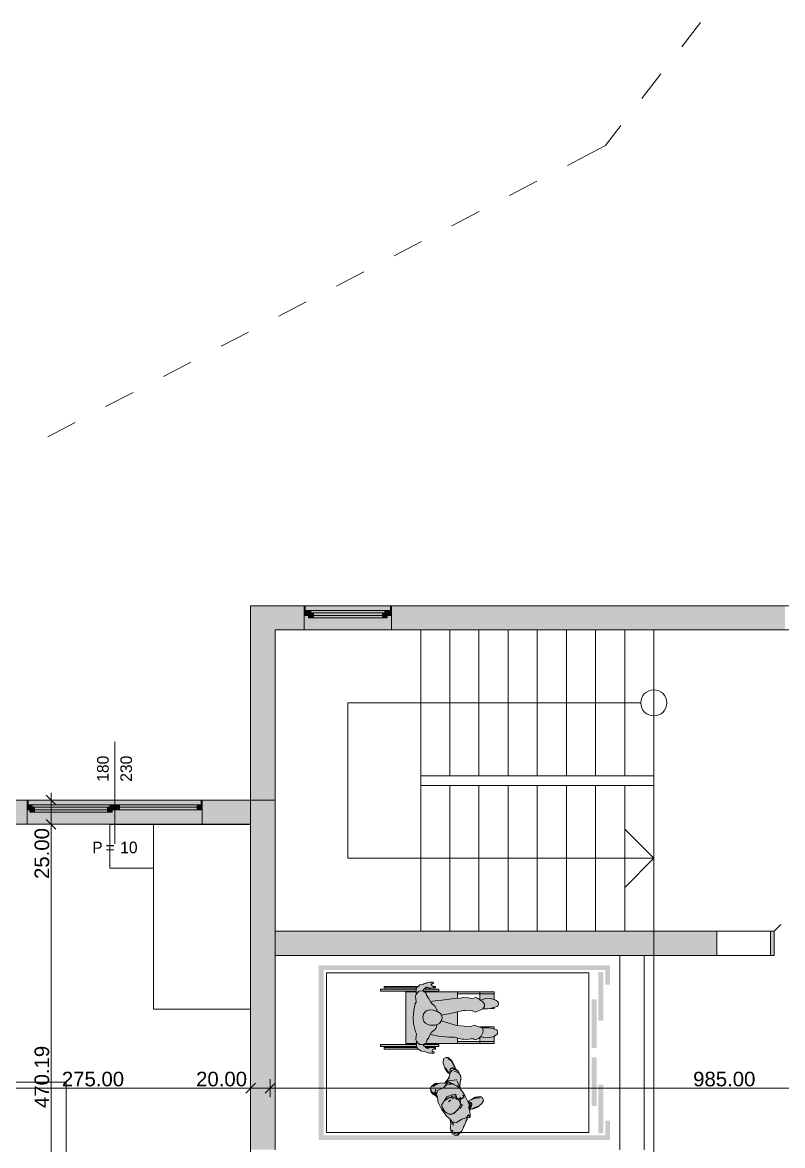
# Model space of a CAD drawing. Header units: millimetres. Extents: x 5493291 to 5652041, y -5155064 to -5098765.
# Drawn here: x 5520403 to 5528229, y -5121997 to -5110438 of the extents above; entities that cross this region are included whole.
import ezdxf

# ---------------------------------------------------------------- set-up
doc = ezdxf.new("R2010")
doc.units = ezdxf.units.MM
doc.header["$MEASUREMENT"] = 0
doc.layers.add('Drawing & Figure', color=7, linetype='Continuous')
for name, color, linetype, lineweight in [('Drawing & Figure_Pen_No__1', 7, 'Continuous', 13), ('Drawing & Figure_Pen_No__101', 252, 'Continuous', 13), ('Drawing & Figure_Pen_No__2', 8, 'Continuous', 13)]:
    doc.layers.add(name, color=color, linetype=linetype, lineweight=lineweight)
for name, color, linetype, lineweight, true_color in [('Drawing & Figure_Pen_No__145', 7, 'Continuous', 13, 0x0077b0), ('Drawing & Figure_Pen_No__181', 7, 'Continuous', 5, 0x282828), ('Drawing & Figure_Pen_No__61', 7, 'Continuous', 13, 0x6a6a6a), ('Drawing & Figure_Pen_No__62', 7, 'Continuous', 13, 0xaaaaaa)]:
    doc.layers.add(name, color=color, linetype=linetype, lineweight=lineweight, true_color=true_color)
doc.styles.add('GENERATED_STYLE_1', font='GIL_____.TTF')
doc.styles.add('GENERATED_STYLE_2', font='arial.ttf')

msp = doc.modelspace()

# ---------------------------------------------------------------- hatches: boundary and pattern name
at = {"layer": 'Drawing & Figure', "linetype": 'Continuous', "lineweight": 0, "true_color": 0x7f7f7f}
for points in [[(5523004, -5116441), (5522753, -5116441), (5523004, -5116691)], [(5523004, -5116691), (5522753, -5116441), (5522753, -5116691)], [(5523303, -5116441), (5523004, -5116441), (5523004, -5116691), (5523303, -5116691), (5523303, -5116541), (5523303, -5116491)], [(5524204, -5116541), (5524204, -5116691), (5528254, -5116691), (5528254, -5116541), (5528254, -5116491), (5528254, -5116441), (5524204, -5116441), (5524204, -5116491)], [(5523004, -5122041), (5523004, -5116691), (5522753, -5116691), (5522753, -5122041)], [(5523004, -5120041), (5527554, -5120041), (5527554, -5119791), (5523004, -5119791)]]:
    msp.add_hatch(color=8, dxfattribs=at).paths.add_polyline_path(points)
at = {"layer": 'Drawing & Figure_Pen_No__1', "linetype": 'Continuous', "lineweight": 0, "true_color": 0xffffff}
for points in [[(5524204, -5116491), (5524204, -5116441), (5524194, -5116441), (5523314, -5116441), (5523303, -5116441), (5523303, -5116491)], [(5523303, -5116441), (5523303, -5116491), (5523314, -5116491), (5523314, -5116441)], [(5524194, -5116441), (5524194, -5116491), (5524204, -5116491), (5524204, -5116441)], [(5523303, -5116491), (5523303, -5116541), (5523303, -5116691), (5524204, -5116691), (5524204, -5116541), (5524204, -5116491)], [(5523303, -5116491), (5523303, -5116541), (5523349, -5116541), (5523349, -5116516), (5523374, -5116516), (5523374, -5116491)], [(5523349, -5116516), (5523349, -5116566), (5523399, -5116566), (5523399, -5116516)], [(5523399, -5116566), (5524109, -5116566), (5524109, -5116516), (5524134, -5116516), (5524134, -5116491), (5523374, -5116491), (5523374, -5116516), (5523399, -5116516)], [(5523399, -5116516), (5523399, -5116566), (5524109, -5116566), (5524109, -5116516)], [(5524159, -5116566), (5524159, -5116516), (5524109, -5116516), (5524109, -5116566)], [(5524204, -5116541), (5524204, -5116491), (5524134, -5116491), (5524134, -5116516), (5524159, -5116516), (5524159, -5116541)], [(5520003, -5118441), (5520003, -5118691), (5520453, -5118691), (5520453, -5118541), (5520453, -5118491), (5520453, -5118441)], [(5522253, -5118491), (5522253, -5118441), (5522243, -5118441), (5520463, -5118441), (5520453, -5118441), (5520453, -5118491)], [(5520453, -5118441), (5520453, -5118491), (5520463, -5118491), (5520463, -5118441)], [(5520453, -5118491), (5520453, -5118541), (5520453, -5118691), (5522253, -5118691), (5522253, -5118541), (5522253, -5118491)], [(5520453, -5118491), (5520453, -5118541), (5520478, -5118541), (5520478, -5118516), (5520503, -5118516), (5520503, -5118491)], [(5520478, -5118516), (5520478, -5118566), (5520528, -5118566), (5520528, -5118516)], [(5520528, -5118566), (5521278, -5118566), (5521278, -5118516), (5521303, -5118516), (5521303, -5118491), (5520503, -5118491), (5520503, -5118516), (5520528, -5118516)], [(5520528, -5118516), (5520528, -5118566), (5521278, -5118566), (5521278, -5118516)], [(5521328, -5118566), (5521328, -5118516), (5521278, -5118516), (5521278, -5118566)], [(5521353, -5118541), (5521353, -5118491), (5521303, -5118491), (5521303, -5118516), (5521328, -5118516), (5521328, -5118541)], [(5521353, -5118491), (5521353, -5118541), (5521403, -5118541), (5521403, -5118491)], [(5522203, -5118541), (5522203, -5118491), (5521403, -5118491), (5521403, -5118541)], [(5522253, -5118541), (5522253, -5118491), (5522203, -5118491), (5522203, -5118541)], [(5522243, -5118441), (5522243, -5118491), (5522253, -5118491), (5522253, -5118441)], [(5522253, -5118491), (5522253, -5118541), (5522253, -5118691), (5522753, -5118691), (5522753, -5118441), (5522253, -5118441)], [(5528104, -5120041), (5528144, -5120041), (5528144, -5119791), (5528104, -5119791)], [(5524126, -5120360), (5524126, -5120375), (5524656, -5120375), (5524656, -5120360)], [(5524602, -5120317), (5524595, -5120320), (5524592, -5120318), (5524583, -5120317), (5524571, -5120324), (5524562, -5120325), (5524559, -5120326), (5524551, -5120327), (5524535, -5120333), (5524533, -5120335), (5524495, -5120345), (5524481, -5120356), (5524468, -5120367), (5524458, -5120382), (5524457, -5120390), (5524457, -5120432), (5524458, -5120442), (5524456, -5120443), (5524451, -5120455), (5524449, -5120467), (5524454, -5120487), (5524458, -5120521), (5524447, -5120540), (5524433, -5120609), (5524425, -5120684), (5524431, -5120744), (5524450, -5120827), (5524462, -5120847), (5524453, -5120899), (5524455, -5120911), (5524461, -5120923), (5524462, -5120924), (5524461, -5120952), (5524461, -5120977), (5524463, -5120987), (5524478, -5121006), (5524494, -5121015), (5524511, -5121025), (5524547, -5121030), (5524561, -5121036), (5524590, -5121045), (5524599, -5121046), (5524606, -5121044), (5524606, -5121044), (5524613, -5121047), (5524618, -5121046), (5524624, -5121049), (5524627, -5121049), (5524636, -5121048), (5524640, -5121046), (5524644, -5121038), (5524644, -5121036), (5524639, -5121033), (5524632, -5121034), (5524631, -5121035), (5524630, -5121035), (5524629, -5121035), (5524626, -5121030), (5524621, -5121025), (5524621, -5121025), (5524621, -5121021), (5524626, -5121010), (5524636, -5121006), (5524641, -5121001), (5524644, -5120995), (5524642, -5120990), (5524631, -5120989), (5524629, -5120990), (5524627, -5120990), (5524610, -5120990), (5524593, -5120992), (5524574, -5121000), (5524574, -5121000), (5524557, -5120990), (5524533, -5120967), (5524532, -5120965), (5524542, -5120951), (5524557, -5120943), (5524567, -5120924), (5524568, -5120914), (5524568, -5120912), (5524581, -5120896), (5524589, -5120884), (5524603, -5120855), (5524688, -5120871), (5524795, -5120881), (5524853, -5120883), (5524910, -5120898), (5524930, -5120902), (5524949, -5120904), (5524986, -5120907), (5525016, -5120899), (5525046, -5120899), (5525058, -5120907), (5525073, -5120908), (5525098, -5120897), (5525121, -5120878), (5525126, -5120879), (5525167, -5120889), (5525214, -5120887), (5525251, -5120877), (5525256, -5120875), (5525275, -5120864), (5525293, -5120846), (5525296, -5120834), (5525292, -5120815), (5525283, -5120806), (5525275, -5120803), (5525245, -5120792), (5525205, -5120786), (5525159, -5120785), (5525138, -5120787), (5525137, -5120787), (5525104, -5120775), (5525053, -5120758), (5525024, -5120771), (5524952, -5120770), (5524917, -5120767), (5524874, -5120763), (5524737, -5120722), (5524713, -5120718), (5524723, -5120702), (5524724, -5120681), (5524718, -5120657), (5524716, -5120654), (5524811, -5120638), (5524941, -5120607), (5524959, -5120609), (5525036, -5120611), (5525063, -5120624), (5525116, -5120604), (5525143, -5120591), (5525150, -5120591), (5525192, -5120590), (5525218, -5120587), (5525276, -5120571), (5525289, -5120567), (5525299, -5120559), (5525306, -5120542), (5525305, -5120529), (5525294, -5120514), (5525278, -5120502), (5525256, -5120494), (5525236, -5120487), (5525223, -5120484), (5525195, -5120482), (5525172, -5120485), (5525119, -5120501), (5525118, -5120501), (5525113, -5120498), (5525080, -5120476), (5525063, -5120474), (5525041, -5120487), (5524996, -5120478), (5524946, -5120475), (5524937, -5120474), (5524915, -5120479), (5524851, -5120484), (5524720, -5120500), (5524677, -5120505), (5524603, -5120514), (5524584, -5120480), (5524576, -5120469), (5524563, -5120451), (5524559, -5120431), (5524552, -5120421), (5524541, -5120416), (5524530, -5120402), (5524532, -5120391), (5524546, -5120380), (5524561, -5120366), (5524572, -5120366), (5524593, -5120376), (5524607, -5120377), (5524629, -5120375), (5524635, -5120375), (5524637, -5120374), (5524638, -5120371), (5524636, -5120366), (5524633, -5120360), (5524617, -5120351), (5524612, -5120341), (5524612, -5120338), (5524614, -5120337), (5524617, -5120332), (5524622, -5120328), (5524623, -5120328), (5524628, -5120332), (5524637, -5120329), (5524637, -5120326), (5524633, -5120319), (5524630, -5120317), (5524623, -5120315)], [(5524691, -5120387), (5524091, -5120387), (5524091, -5120407), (5524691, -5120407)], [(5524351, -5120417), (5524351, -5120947), (5524881, -5120947), (5524881, -5120417)], [(5525111, -5120417), (5524881, -5120417), (5524881, -5120437), (5525111, -5120437)], [(5525261, -5120587), (5525261, -5120417), (5525111, -5120417), (5525111, -5120587)], [(5525261, -5120947), (5525261, -5120777), (5525111, -5120777), (5525111, -5120947)], [(5524881, -5120927), (5524881, -5120947), (5525111, -5120947), (5525111, -5120927)], [(5524691, -5120957), (5524091, -5120957), (5524091, -5120977), (5524691, -5120977)], [(5524126, -5120989), (5524126, -5121004), (5524656, -5121004), (5524656, -5120989)], [(5524755, -5121351), (5524755, -5121351), (5524654, -5121359), (5524654, -5121359), (5524612, -5121390), (5524608, -5121400), (5524602, -5121409), (5524610, -5121447), (5524630, -5121469), (5524635, -5121468), (5524647, -5121480), (5524656, -5121483), (5524676, -5121505), (5524679, -5121522), (5524680, -5121536), (5524685, -5121553), (5524722, -5121629), (5524731, -5121640), (5524769, -5121695), (5524814, -5121733), (5524806, -5121738), (5524815, -5121774), (5524811, -5121801), (5524808, -5121819), (5524815, -5121837), (5524815, -5121837), (5524813, -5121850), (5524829, -5121877), (5524865, -5121897), (5524885, -5121891), (5524920, -5121855), (5524928, -5121847), (5524956, -5121792), (5524955, -5121783), (5524968, -5121762), (5524968, -5121747), (5524983, -5121730), (5524982, -5121717), (5524991, -5121710), (5525010, -5121711), (5525013, -5121702), (5525011, -5121627), (5525046, -5121620), (5525089, -5121603), (5525130, -5121569), (5525149, -5121538), (5525151, -5121532), (5525141, -5121505), (5525120, -5121494), (5525066, -5121500), (5525065, -5121501), (5525021, -5121526), (5524989, -5121545), (5524979, -5121522), (5524957, -5121482), (5524936, -5121447), (5524911, -5121415), (5524911, -5121415), (5524909, -5121400), (5524908, -5121382), (5524911, -5121360), (5524914, -5121322), (5524917, -5121319), (5524919, -5121312), (5524916, -5121303), (5524917, -5121282), (5524898, -5121248), (5524897, -5121241), (5524892, -5121235), (5524865, -5121210), (5524858, -5121199), (5524851, -5121176), (5524829, -5121128), (5524786, -5121092), (5524763, -5121090), (5524739, -5121106), (5524736, -5121149), (5524751, -5121201), (5524751, -5121201), (5524777, -5121239), (5524802, -5121263), (5524799, -5121276), (5524788, -5121311), (5524755, -5121350)]]:
    msp.add_hatch(color=7, dxfattribs=at).paths.add_polyline_path(points)
at = {"layer": 'Drawing & Figure_Pen_No__1', "linetype": 'Continuous', "lineweight": 0, "true_color": 0x000000}
for points in [[(5523453, -5120141), (5523453, -5121942), (5526454, -5121942), (5526454, -5121742), (5526404, -5121742), (5526404, -5121892), (5523504, -5121892), (5523504, -5120191), (5526404, -5120191), (5526404, -5120341), (5526454, -5120341), (5526454, -5120141)], [(5526384, -5120211), (5526334, -5120211), (5526334, -5120711), (5526384, -5120711)], [(5526314, -5120491), (5526264, -5120491), (5526264, -5120992), (5526314, -5120992)], [(5526314, -5121091), (5526264, -5121091), (5526264, -5121592), (5526314, -5121592)], [(5526384, -5121371), (5526334, -5121371), (5526334, -5121871), (5526384, -5121871)]]:
    msp.add_hatch(color=18, dxfattribs=at).paths.add_polyline_path(points)

# ---------------------------------------------------------------- linework, layer by layer
at = {"layer": 'Drawing & Figure_Pen_No__1', "color": 7, "linetype": 'Continuous', "lineweight": 13}
for points in [[(5522753, -5118441), (5522753, -5116441)], [(5522753, -5116441), (5529604, -5116441)], [(5522753, -5116441), (5523004, -5116441)], [(5522753, -5116441), (5522753, -5122292)], [(5529604, -5116441), (5522753, -5116441)], [(5522753, -5116441), (5522753, -5118441)], [(5529604, -5116441), (5522753, -5116441)], [(5522753, -5116441), (5522753, -5118441)], [(5523303, -5116441), (5523004, -5116441)], [(5523303, -5116441), (5523303, -5116491)], [(5523303, -5116441), (5523303, -5116491)], [(5524204, -5116441), (5524204, -5116491)], [(5524204, -5116441), (5524204, -5116491)], [(5528254, -5116441), (5524204, -5116441)], [(5523303, -5116491), (5523303, -5116541)], [(5523303, -5116541), (5523303, -5116691)], [(5524204, -5116491), (5524204, -5116541)], [(5524204, -5116541), (5524204, -5116691)], [(5523004, -5119791), (5523004, -5116691)], [(5523004, -5116691), (5523303, -5116691)], [(5524204, -5116691), (5528254, -5116691)], [(5524504, -5118191), (5524504, -5116691)], [(5524504, -5119791), (5524504, -5116691)], [(5524804, -5116691), (5524804, -5118191)], [(5524804, -5118191), (5524804, -5116691)], [(5525104, -5116691), (5525104, -5118191)], [(5525104, -5118191), (5525104, -5116691)], [(5525404, -5116691), (5525404, -5118191)], [(5525404, -5118191), (5525404, -5116691)], [(5525704, -5116691), (5525704, -5118191)], [(5525704, -5118191), (5525704, -5116691)], [(5526004, -5116691), (5526004, -5118191)], [(5526004, -5118191), (5526004, -5116691)], [(5526304, -5116691), (5526304, -5118191)], [(5526304, -5118191), (5526304, -5116691)], [(5526604, -5116691), (5526604, -5118191)], [(5526604, -5118191), (5526604, -5116691)], [(5526904, -5124092), (5526904, -5116691)], [(5526904, -5116691), (5529604, -5116691)], [(5526904, -5116691), (5526904, -5117307)], [(5526904, -5117307), (5526904, -5116691)], [(5526770, -5117441), (5523754, -5117441)], [(5523754, -5117441), (5523754, -5119041)], [(5526904, -5118191), (5526904, -5117575)], [(5526904, -5117575), (5526904, -5118191)], [(5524804, -5118191), (5524504, -5118191)], [(5524504, -5118291), (5524804, -5118291)], [(5524504, -5119791), (5524504, -5118291)], [(5525104, -5118191), (5524804, -5118191)], [(5524804, -5118291), (5524804, -5119791)], [(5524804, -5118291), (5525104, -5118291)], [(5524804, -5119791), (5524804, -5118291)], [(5525404, -5118191), (5525104, -5118191)], [(5525104, -5118291), (5525104, -5119791)], [(5525104, -5118291), (5525404, -5118291)], [(5525104, -5119791), (5525104, -5118291)], [(5525704, -5118191), (5525404, -5118191)], [(5525404, -5118291), (5525404, -5119791)], [(5525404, -5118291), (5525704, -5118291)], [(5525404, -5119791), (5525404, -5118291)], [(5526004, -5118191), (5525704, -5118191)], [(5525704, -5118291), (5525704, -5119791)], [(5525704, -5118291), (5526004, -5118291)], [(5525704, -5119791), (5525704, -5118291)], [(5526304, -5118191), (5526004, -5118191)], [(5526004, -5118291), (5526004, -5119791)], [(5526004, -5118291), (5526304, -5118291)], [(5526004, -5119791), (5526004, -5118291)], [(5526604, -5118191), (5526304, -5118191)], [(5526304, -5118291), (5526304, -5119791)], [(5526304, -5118291), (5526604, -5118291)], [(5526304, -5119791), (5526304, -5118291)], [(5526904, -5118191), (5526604, -5118191)], [(5526604, -5118291), (5526604, -5119791)], [(5526604, -5118291), (5526904, -5118291)], [(5526604, -5119791), (5526604, -5118291)], [(5526904, -5118291), (5526904, -5119791)], [(5526904, -5119791), (5526904, -5118291)], [(5520698, -5118441), (5520698, -5118366)], [(5522753, -5118441), (5519753, -5118441)], [(5522753, -5118441), (5519753, -5118441)], [(5520453, -5118441), (5520003, -5118441)], [(5520453, -5118441), (5520453, -5118491)], [(5520453, -5118441), (5520453, -5118491)], [(5520453, -5118491), (5520453, -5118541)], [(5520791, -5118441), (5520604, -5118441)], [(5520698, -5118691), (5520698, -5118441)], [(5522253, -5118441), (5522253, -5118491)], [(5522253, -5118441), (5522253, -5118491)], [(5522753, -5118441), (5522253, -5118441)], [(5522253, -5118491), (5522253, -5118541)], [(5523004, -5118441), (5522753, -5118441)], [(5522753, -5118441), (5522753, -5118691)], [(5523004, -5122042), (5523004, -5118441)], [(5520453, -5118541), (5520453, -5118691)], [(5522253, -5118541), (5522253, -5118691)], [(5520003, -5118691), (5520453, -5118691)], [(5520791, -5118691), (5520604, -5118691)], [(5520698, -5123393), (5520698, -5118691)], [(5522253, -5118691), (5522753, -5118691)], [(5526904, -5119041), (5526604, -5118741)], [(5526604, -5118741), (5526604, -5119341)], [(5523754, -5119041), (5526904, -5119041)], [(5526604, -5119341), (5526904, -5119041)], [(5527554, -5119791), (5523004, -5119791)], [(5527554, -5120041), (5527554, -5119791)], [(5528104, -5119791), (5527554, -5119791)], [(5527554, -5119791), (5527554, -5120041)], [(5528104, -5119791), (5528082, -5119791)], [(5528104, -5119791), (5528082, -5119791)], [(5528104, -5119791), (5528082, -5119791)], [(5528104, -5120041), (5528104, -5119791)], [(5528104, -5120041), (5528104, -5119791)], [(5528104, -5120041), (5528104, -5119791)], [(5523004, -5122041), (5523004, -5120041)], [(5523004, -5120041), (5527554, -5120041)], [(5526554, -5120041), (5526554, -5122041)], [(5526904, -5120041), (5526654, -5120041)], [(5526654, -5120041), (5526904, -5120041)], [(5526804, -5120041), (5526804, -5122041)], [(5527554, -5120041), (5528104, -5120041)], [(5528104, -5120041), (5528082, -5120041)], [(5528104, -5120041), (5528082, -5120041)], [(5528104, -5120041), (5528082, -5120041)], [(5523534, -5120221), (5523534, -5121862)], [(5526234, -5120221), (5523534, -5120221)], [(5526234, -5121862), (5526234, -5120221)], [(5520003, -5121407), (5522753, -5121407)], [(5522753, -5121501), (5522753, -5121314)], [(5522753, -5121407), (5522954, -5121407)], [(5522954, -5121501), (5522954, -5121314)], [(5522954, -5121407), (5532804, -5121407)], [(5523534, -5121862), (5526234, -5121862)]]:
    msp.add_lwpolyline(points, dxfattribs=at)
msp.add_lwpolyline([(5527038, -5117441, 0.414214), (5526904, -5117307, 0.414214), (5526770, -5117441, 0.414214), (5526904, -5117575, 0.414214)], format="xyb", close=True, dxfattribs=at)
at = {"layer": 'Drawing & Figure_Pen_No__101', "color": 252, "linetype": 'Continuous', "lineweight": 13}
for points in [[(5521303, -5118693), (5521303, -5119143)], [(5521753, -5118693), (5521303, -5118693)], [(5521753, -5120593), (5521753, -5118693)], [(5521753, -5118693), (5522753, -5118693)], [(5521753, -5119143), (5521753, -5118693)], [(5522753, -5118693), (5522753, -5120593)], [(5521303, -5119143), (5521753, -5119143)], [(5522753, -5120593), (5521753, -5120593)], [(5519853, -5121346), (5520853, -5121346)], [(5520853, -5121346), (5520853, -5123196)]]:
    msp.add_lwpolyline(points, dxfattribs=at)
at = {"layer": 'Drawing & Figure_Pen_No__145', "color": 144, "linetype": 'Continuous', "lineweight": 13, "true_color": 0x0077b0}
for points in [[(5521353, -5117841), (5521353, -5118891)], [(5520747, -5118491), (5520648, -5118391)], [(5520648, -5118641), (5520747, -5118741)], [(5522804, -5121357), (5522703, -5121458)], [(5523004, -5121357), (5522903, -5121458)]]:
    msp.add_lwpolyline(points, dxfattribs=at)
at = {"layer": 'Drawing & Figure_Pen_No__181', "color": 250, "linetype": 'Continuous', "lineweight": 5, "true_color": 0x282828}
msp.add_lwpolyline([(5528144, -5119791), (5528212, -5119723)], dxfattribs=at)
at = {"layer": 'Drawing & Figure_Pen_No__2', "color": 8, "linetype": 'Continuous', "lineweight": 13}
for points in [[(5524204, -5116441), (5523303, -5116441)], [(5523303, -5116441), (5523303, -5116491)], [(5523314, -5116441), (5523303, -5116441)], [(5523303, -5116441), (5523303, -5116491)], [(5523303, -5116441), (5523303, -5116491)], [(5523303, -5116441), (5523303, -5116491)], [(5524194, -5116441), (5523314, -5116441)], [(5523314, -5116491), (5523314, -5116441)], [(5524194, -5116441), (5524194, -5116491)], [(5524204, -5116441), (5524194, -5116441)], [(5524204, -5116491), (5524204, -5116441)], [(5524204, -5116441), (5524204, -5116491)], [(5524204, -5116441), (5524204, -5116491)], [(5524204, -5116441), (5524204, -5116491)], [(5523303, -5116491), (5523314, -5116491)], [(5523303, -5116491), (5523374, -5116491)], [(5523303, -5116491), (5523303, -5116541)], [(5523303, -5116491), (5523303, -5116541)], [(5523349, -5116541), (5523303, -5116541)], [(5523303, -5116541), (5523303, -5116691)], [(5523374, -5116516), (5523349, -5116516)], [(5523349, -5116516), (5523349, -5116541)], [(5523349, -5116516), (5523399, -5116516)], [(5523349, -5116566), (5523349, -5116516)], [(5523374, -5116491), (5523374, -5116516)], [(5523374, -5116491), (5524134, -5116491)], [(5523399, -5116516), (5523399, -5116566)], [(5523399, -5116516), (5524109, -5116516)], [(5524109, -5116541), (5523399, -5116541)], [(5524109, -5116566), (5524109, -5116516)], [(5524109, -5116516), (5524159, -5116516)], [(5524134, -5116516), (5524134, -5116491)], [(5524134, -5116491), (5524204, -5116491)], [(5524159, -5116516), (5524134, -5116516)], [(5524159, -5116541), (5524159, -5116516)], [(5524159, -5116516), (5524159, -5116566)], [(5524204, -5116541), (5524159, -5116541)], [(5524194, -5116491), (5524204, -5116491)], [(5524204, -5116491), (5524204, -5116541)], [(5524204, -5116491), (5524204, -5116541)], [(5524204, -5116541), (5524204, -5116691)], [(5523399, -5116566), (5523349, -5116566)], [(5524109, -5116566), (5523399, -5116566)], [(5524109, -5116566), (5523399, -5116566)], [(5524159, -5116566), (5524109, -5116566)], [(5524204, -5116691), (5523303, -5116691)], [(5522253, -5118441), (5520453, -5118441)], [(5520453, -5118441), (5520453, -5118491)], [(5520463, -5118441), (5520453, -5118441)], [(5520453, -5118441), (5520453, -5118491)], [(5520453, -5118441), (5520453, -5118491)], [(5520453, -5118441), (5520453, -5118491)], [(5520453, -5118491), (5520463, -5118491)], [(5520453, -5118491), (5520503, -5118491)], [(5520453, -5118491), (5520453, -5118541)], [(5520453, -5118491), (5520453, -5118541)], [(5522243, -5118441), (5520463, -5118441)], [(5520463, -5118491), (5520463, -5118441)], [(5520503, -5118516), (5520478, -5118516)], [(5520478, -5118516), (5520478, -5118541)], [(5520478, -5118516), (5520528, -5118516)], [(5520478, -5118566), (5520478, -5118516)], [(5520503, -5118491), (5520503, -5118516)], [(5520503, -5118491), (5521303, -5118491)], [(5520528, -5118516), (5520528, -5118566)], [(5520528, -5118516), (5521278, -5118516)], [(5521278, -5118566), (5521278, -5118516)], [(5521278, -5118516), (5521328, -5118516)], [(5521303, -5118516), (5521303, -5118491)], [(5521303, -5118491), (5521353, -5118491)], [(5521328, -5118516), (5521303, -5118516)], [(5521328, -5118541), (5521328, -5118516)], [(5521328, -5118516), (5521328, -5118566)], [(5521353, -5118491), (5521403, -5118491)], [(5521403, -5118491), (5521403, -5118541)], [(5521403, -5118491), (5522203, -5118491)], [(5522203, -5118516), (5521403, -5118516)], [(5522203, -5118541), (5522203, -5118491)], [(5522203, -5118491), (5522253, -5118491)], [(5522243, -5118441), (5522243, -5118491)], [(5522253, -5118441), (5522243, -5118441)], [(5522243, -5118491), (5522253, -5118491)], [(5522253, -5118491), (5522253, -5118441)], [(5522253, -5118441), (5522253, -5118491)], [(5522253, -5118441), (5522253, -5118491)], [(5522253, -5118441), (5522253, -5118491)], [(5522253, -5118491), (5522253, -5118541)], [(5522253, -5118491), (5522253, -5118541)], [(5520478, -5118541), (5520453, -5118541)], [(5520453, -5118541), (5520453, -5118691)], [(5520528, -5118566), (5520478, -5118566)], [(5521278, -5118541), (5520528, -5118541)], [(5521278, -5118566), (5520528, -5118566)], [(5521278, -5118566), (5520528, -5118566)], [(5521328, -5118566), (5521278, -5118566)], [(5521353, -5118541), (5521328, -5118541)], [(5521403, -5118541), (5521353, -5118541)], [(5522203, -5118541), (5521403, -5118541)], [(5522253, -5118541), (5522203, -5118541)], [(5522253, -5118541), (5522253, -5118691)], [(5522253, -5118691), (5520453, -5118691)]]:
    msp.add_lwpolyline(points, dxfattribs=at)
at = {"layer": 'Drawing & Figure_Pen_No__61', "color": 251, "linetype": 'Continuous', "lineweight": 13, "true_color": 0x6a6a6a}
for points in [[(5528144, -5119791), (5528104, -5119791)], [(5528104, -5119791), (5528104, -5120041)], [(5528144, -5120041), (5528144, -5119791)], [(5528104, -5120041), (5528144, -5120041)]]:
    msp.add_lwpolyline(points, dxfattribs=at)
at = {"layer": 'Drawing & Figure_Pen_No__62', "color": 253, "linetype": 'Continuous', "lineweight": 13, "true_color": 0xaaaaaa}
for points in [[(5527386, -5110438), (5527191, -5110689)], [(5526976, -5110968), (5526781, -5111219)], [(5526566, -5111498), (5526406, -5111705)], [(5526406, -5111705), (5526014, -5111910)], [(5525701, -5112073), (5525419, -5112220)], [(5525107, -5112384), (5524825, -5112530)], [(5524513, -5112694), (5524231, -5112841)], [(5523918, -5113004), (5523637, -5113151)], [(5523324, -5113314), (5523043, -5113461)], [(5522730, -5113624), (5522449, -5113771)], [(5522136, -5113935), (5521854, -5114082)], [(5521542, -5114245), (5521260, -5114392)], [(5520947, -5114555), (5520666, -5114702)], [(5524477, -5120360), (5524126, -5120360)], [(5524126, -5120360), (5524126, -5120375)], [(5524458, -5120382), (5524468, -5120367)], [(5524481, -5120356), (5524468, -5120367)], [(5524495, -5120345), (5524481, -5120356)], [(5524533, -5120335), (5524495, -5120345)], [(5524533, -5120335), (5524535, -5120333)], [(5524551, -5120327), (5524535, -5120333)], [(5524561, -5120366), (5524546, -5120380)], [(5524551, -5120327), (5524559, -5120326)], [(5524559, -5120326), (5524562, -5120325)], [(5524561, -5120366), (5524572, -5120366)], [(5524571, -5120324), (5524562, -5120325)], [(5524583, -5120317), (5524571, -5120324)], [(5524572, -5120366), (5524593, -5120376)], [(5524583, -5120317), (5524592, -5120318)], [(5524595, -5120320), (5524592, -5120318)], [(5524595, -5120320), (5524602, -5120317)], [(5524623, -5120316), (5524602, -5120317)], [(5524612, -5120338), (5524614, -5120337)], [(5524612, -5120338), (5524612, -5120341)], [(5524617, -5120351), (5524612, -5120341)], [(5524617, -5120332), (5524614, -5120337)], [(5524617, -5120332), (5524622, -5120328)], [(5524633, -5120360), (5524617, -5120351)], [(5524622, -5120328), (5524623, -5120328)], [(5524623, -5120316), (5524630, -5120317)], [(5524623, -5120328), (5524628, -5120332)], [(5524637, -5120329), (5524628, -5120332)], [(5524630, -5120317), (5524633, -5120319)], [(5524656, -5120360), (5524631, -5120360)], [(5524637, -5120326), (5524633, -5120319)], [(5524633, -5120360), (5524636, -5120366)], [(5524638, -5120371), (5524636, -5120366)], [(5524637, -5120326), (5524637, -5120329)], [(5524637, -5120374), (5524638, -5120371)], [(5524656, -5120360), (5524656, -5120375)], [(5524091, -5120387), (5524091, -5120407)], [(5524458, -5120387), (5524091, -5120387)], [(5524457, -5120407), (5524091, -5120407)], [(5524463, -5120375), (5524126, -5120375)], [(5524351, -5120417), (5524351, -5120947)], [(5524457, -5120417), (5524351, -5120417)], [(5524451, -5120455), (5524449, -5120467)], [(5524454, -5120487), (5524449, -5120467)], [(5524451, -5120455), (5524456, -5120443)], [(5524458, -5120521), (5524454, -5120487)], [(5524458, -5120442), (5524456, -5120443)], [(5524458, -5120382), (5524457, -5120390)], [(5524457, -5120390), (5524457, -5120432)], [(5524457, -5120432), (5524458, -5120442)], [(5524480, -5120413), (5524458, -5120442)], [(5524480, -5120413), (5524488, -5120409)], [(5524522, -5120406), (5524488, -5120409)], [(5524552, -5120421), (5524522, -5120406)], [(5524530, -5120402), (5524532, -5120391)], [(5524541, -5120416), (5524530, -5120402)], [(5524532, -5120391), (5524546, -5120380)], [(5524534, -5120407), (5524691, -5120407)], [(5524691, -5120387), (5524538, -5120387)], [(5525261, -5120417), (5524544, -5120417)], [(5524551, -5120375), (5524592, -5120375)], [(5524559, -5120431), (5524552, -5120421)], [(5524563, -5120451), (5524559, -5120431)], [(5524563, -5120451), (5524576, -5120469)], [(5524576, -5120469), (5524584, -5120480)], [(5524584, -5120480), (5524611, -5120529)], [(5524593, -5120376), (5524607, -5120377)], [(5524629, -5120375), (5524607, -5120377)], [(5524635, -5120375), (5524629, -5120375)], [(5524637, -5120374), (5524635, -5120375)], [(5524656, -5120375), (5524636, -5120375)], [(5524691, -5120407), (5524691, -5120387)], [(5524851, -5120484), (5524720, -5120500)], [(5524851, -5120484), (5524915, -5120479)], [(5524881, -5120417), (5524881, -5120482)], [(5525261, -5120437), (5524881, -5120437)], [(5524915, -5120479), (5524937, -5120474)], [(5524946, -5120475), (5524937, -5120474)], [(5524996, -5120478), (5524946, -5120475)], [(5525041, -5120487), (5524996, -5120478)], [(5525063, -5120474), (5525041, -5120487)], [(5525063, -5120474), (5525080, -5120476)], [(5525080, -5120476), (5525113, -5120498)], [(5525111, -5120417), (5525111, -5120497)], [(5525119, -5120501), (5525172, -5120485)], [(5525195, -5120482), (5525172, -5120485)], [(5525223, -5120484), (5525195, -5120482)], [(5525223, -5120484), (5525236, -5120487)], [(5525256, -5120494), (5525236, -5120487)], [(5525261, -5120417), (5525261, -5120495)], [(5524433, -5120609), (5524447, -5120540)], [(5524458, -5120521), (5524447, -5120540)], [(5524559, -5120611), (5524593, -5120599)], [(5524593, -5120599), (5524632, -5120605)], [(5524603, -5120514), (5524677, -5120505)], [(5524653, -5120565), (5524611, -5120529)], [(5524664, -5120587), (5524653, -5120565)], [(5524676, -5120619), (5524664, -5120587)], [(5524720, -5120500), (5524677, -5120505)], [(5525113, -5120498), (5525142, -5120517)], [(5525143, -5120591), (5525116, -5120604)], [(5525119, -5120501), (5525118, -5120501)], [(5525119, -5120501), (5525119, -5120501)], [(5525142, -5120517), (5525159, -5120542)], [(5525143, -5120591), (5525159, -5120566)], [(5525143, -5120591), (5525150, -5120591)], [(5525150, -5120591), (5525192, -5120590)], [(5525159, -5120566), (5525159, -5120542)], [(5525218, -5120587), (5525192, -5120590)], [(5525218, -5120587), (5525276, -5120571)], [(5525261, -5120587), (5525220, -5120587)], [(5525278, -5120502), (5525256, -5120494)], [(5525261, -5120587), (5525261, -5120576)], [(5525276, -5120571), (5525289, -5120567)], [(5525294, -5120514), (5525278, -5120502)], [(5525289, -5120567), (5525299, -5120559)], [(5525294, -5120514), (5525305, -5120529)], [(5525299, -5120559), (5525306, -5120542)], [(5525305, -5120529), (5525306, -5120542)], [(5524433, -5120609), (5524425, -5120684)], [(5524425, -5120684), (5524431, -5120744)], [(5524533, -5120644), (5524525, -5120681)], [(5524525, -5120681), (5524535, -5120722)], [(5524533, -5120644), (5524534, -5120642)], [(5524534, -5120642), (5524559, -5120611)], [(5524683, -5120621), (5524632, -5120605)], [(5524683, -5120621), (5524706, -5120638)], [(5524687, -5120630), (5524686, -5120629)], [(5524697, -5120743), (5524723, -5120702)], [(5524706, -5120638), (5524718, -5120657)], [(5524737, -5120722), (5524713, -5120718)], [(5524811, -5120638), (5524716, -5120654)], [(5524724, -5120681), (5524718, -5120657)], [(5524724, -5120681), (5524723, -5120702)], [(5524723, -5120688), (5524724, -5120688)], [(5524941, -5120607), (5524811, -5120638)], [(5524881, -5120763), (5524881, -5120621)], [(5524941, -5120607), (5524959, -5120609)], [(5525036, -5120611), (5524959, -5120609)], [(5525063, -5120624), (5525036, -5120611)], [(5525063, -5120624), (5525116, -5120604)], [(5524431, -5120744), (5524450, -5120827)], [(5524450, -5120827), (5524462, -5120847)], [(5524535, -5120722), (5524553, -5120739)], [(5524576, -5120753), (5524553, -5120739)], [(5524576, -5120753), (5524597, -5120758)], [(5524613, -5120834), (5524589, -5120884)], [(5524616, -5120759), (5524597, -5120758)], [(5524655, -5120798), (5524613, -5120834)], [(5524616, -5120759), (5524647, -5120759)], [(5524674, -5120750), (5524647, -5120759)], [(5524655, -5120798), (5524666, -5120776)], [(5524666, -5120776), (5524671, -5120751)], [(5524697, -5120743), (5524674, -5120750)], [(5524874, -5120763), (5524737, -5120722)], [(5524874, -5120763), (5524917, -5120767)], [(5524917, -5120767), (5524952, -5120770)], [(5524952, -5120770), (5525024, -5120771)], [(5525053, -5120758), (5525024, -5120771)], [(5525053, -5120758), (5525104, -5120775)], [(5525104, -5120775), (5525137, -5120787)], [(5525261, -5120777), (5525111, -5120777)], [(5525111, -5120777), (5525111, -5120777)], [(5525137, -5120787), (5525148, -5120811)], [(5525138, -5120787), (5525159, -5120785)], [(5525148, -5120811), (5525144, -5120836)], [(5525159, -5120785), (5525205, -5120786)], [(5525245, -5120792), (5525205, -5120786)], [(5525275, -5120803), (5525245, -5120792)], [(5525261, -5120798), (5525261, -5120777)], [(5525283, -5120806), (5525275, -5120803)], [(5525292, -5120815), (5525283, -5120806)], [(5525296, -5120834), (5525292, -5120815)], [(5525293, -5120846), (5525296, -5120834)], [(5524461, -5120947), (5524351, -5120947)], [(5524453, -5120899), (5524462, -5120847)], [(5524453, -5120899), (5524455, -5120911)], [(5524461, -5120923), (5524455, -5120911)], [(5524461, -5120923), (5524472, -5120936)], [(5524461, -5120952), (5524462, -5120924)], [(5524472, -5120936), (5524484, -5120952)], [(5524527, -5120959), (5524557, -5120943)], [(5525261, -5120947), (5524551, -5120947)], [(5524567, -5120924), (5524557, -5120943)], [(5524568, -5120914), (5524567, -5120924)], [(5524581, -5120896), (5524568, -5120912)], [(5524568, -5120914), (5524568, -5120912)], [(5524589, -5120884), (5524581, -5120896)], [(5524688, -5120871), (5524603, -5120855)], [(5524795, -5120881), (5524688, -5120871)], [(5524795, -5120881), (5524853, -5120883)], [(5524910, -5120898), (5524853, -5120883)], [(5524881, -5120947), (5524881, -5120891)], [(5525261, -5120927), (5524881, -5120927)], [(5524930, -5120902), (5524910, -5120898)], [(5524949, -5120904), (5524930, -5120902)], [(5524949, -5120904), (5524986, -5120907)], [(5525016, -5120899), (5524986, -5120907)], [(5525016, -5120899), (5525046, -5120899)], [(5525058, -5120907), (5525046, -5120899)], [(5525058, -5120907), (5525073, -5120908)], [(5525073, -5120908), (5525098, -5120897)], [(5525128, -5120873), (5525098, -5120897)], [(5525111, -5120886), (5525111, -5120947)], [(5525121, -5120878), (5525126, -5120879)], [(5525167, -5120889), (5525126, -5120879)], [(5525128, -5120873), (5525144, -5120836)], [(5525167, -5120889), (5525214, -5120887)], [(5525251, -5120877), (5525214, -5120887)], [(5525256, -5120875), (5525251, -5120877)], [(5525255, -5120876), (5525255, -5120875)], [(5525256, -5120875), (5525275, -5120864)], [(5525261, -5120872), (5525261, -5120947)], [(5525275, -5120864), (5525293, -5120846)], [(5524091, -5120957), (5524091, -5120977)], [(5524461, -5120957), (5524091, -5120957)], [(5524461, -5120977), (5524091, -5120977)], [(5524126, -5121004), (5524126, -5120989)], [(5524465, -5120989), (5524126, -5120989)], [(5524476, -5121004), (5524126, -5121004)], [(5524461, -5120977), (5524461, -5120952)], [(5524461, -5120977), (5524463, -5120987)], [(5524478, -5121006), (5524463, -5120987)], [(5524494, -5121015), (5524478, -5121006)], [(5524493, -5120957), (5524484, -5120952)], [(5524493, -5120957), (5524527, -5120959)], [(5524494, -5121015), (5524511, -5121025)], [(5524511, -5121025), (5524547, -5121031)], [(5524542, -5120951), (5524532, -5120965)], [(5524533, -5120967), (5524532, -5120965)], [(5524533, -5120967), (5524557, -5120990)], [(5524691, -5120957), (5524538, -5120957)], [(5524544, -5120977), (5524691, -5120977)], [(5524547, -5121030), (5524561, -5121036)], [(5524556, -5120989), (5524656, -5120989)], [(5524557, -5120990), (5524574, -5121000)], [(5524590, -5121045), (5524561, -5121036)], [(5524574, -5121000), (5524593, -5120992)], [(5524574, -5121000), (5524574, -5121000)], [(5524590, -5121045), (5524599, -5121046)], [(5524593, -5120992), (5524610, -5120990)], [(5524599, -5121046), (5524606, -5121044)], [(5524606, -5120990), (5524603, -5120990)], [(5524606, -5121044), (5524613, -5121047)], [(5524606, -5121044), (5524606, -5121044)], [(5524610, -5120990), (5524627, -5120990)], [(5524613, -5121047), (5524618, -5121046)], [(5524618, -5121046), (5524624, -5121049)], [(5524621, -5121021), (5524626, -5121010)], [(5524621, -5121025), (5524621, -5121021)], [(5524621, -5121025), (5524626, -5121030)], [(5524621, -5121025), (5524621, -5121025)], [(5524624, -5121049), (5524627, -5121049)], [(5524636, -5121006), (5524626, -5121010)], [(5524626, -5121030), (5524629, -5121035)], [(5524629, -5120990), (5524627, -5120990)], [(5524636, -5121048), (5524627, -5121049)], [(5524629, -5120990), (5524631, -5120989)], [(5524630, -5121035), (5524629, -5121035)], [(5524630, -5121035), (5524631, -5121035)], [(5524631, -5120989), (5524642, -5120990)], [(5524631, -5121035), (5524632, -5121034)], [(5524632, -5121034), (5524639, -5121033)], [(5524641, -5121001), (5524636, -5121006)], [(5524640, -5121046), (5524636, -5121048)], [(5524656, -5121004), (5524639, -5121004)], [(5524639, -5121033), (5524644, -5121036)], [(5524640, -5121046), (5524644, -5121038)], [(5524641, -5121001), (5524644, -5120995)], [(5524644, -5120995), (5524642, -5120990)], [(5524644, -5121036), (5524644, -5121038)], [(5524656, -5120989), (5524656, -5121004)], [(5524691, -5120977), (5524691, -5120957)], [(5524736, -5121149), (5524739, -5121106)], [(5524751, -5121201), (5524736, -5121149)], [(5524739, -5121106), (5524763, -5121090)], [(5524763, -5121090), (5524786, -5121092)], [(5524782, -5121100), (5524816, -5121127)], [(5524786, -5121092), (5524829, -5121128)], [(5524816, -5121127), (5524821, -5121132)], [(5524824, -5121136), (5524847, -5121173)], [(5524829, -5121128), (5524851, -5121176)], [(5524843, -5121171), (5524860, -5121202)], [(5524843, -5121171), (5524847, -5121178)], [(5524847, -5121173), (5524854, -5121192)], [(5524851, -5121176), (5524858, -5121199)], [(5524777, -5121239), (5524751, -5121201)], [(5524751, -5121201), (5524751, -5121201)], [(5524759, -5121197), (5524779, -5121231)], [(5524759, -5121197), (5524764, -5121205)], [(5524769, -5121213), (5524772, -5121217)], [(5524802, -5121263), (5524777, -5121239)], [(5524779, -5121231), (5524802, -5121259)], [(5524788, -5121311), (5524799, -5121276)], [(5524799, -5121276), (5524802, -5121263)], [(5524807, -5121248), (5524802, -5121264)], [(5524812, -5121208), (5524803, -5121221)], [(5524803, -5121221), (5524807, -5121247)], [(5524810, -5121211), (5524804, -5121221)], [(5524805, -5121225), (5524805, -5121227)], [(5524823, -5121224), (5524807, -5121248)], [(5524808, -5121240), (5524808, -5121244)], [(5524815, -5121203), (5524812, -5121208)], [(5524817, -5121201), (5524815, -5121203)], [(5524817, -5121201), (5524835, -5121193)], [(5524817, -5121201), (5524819, -5121202)], [(5524817, -5121201), (5524854, -5121215)], [(5524820, -5121201), (5524835, -5121193)], [(5524823, -5121224), (5524853, -5121215)], [(5524839, -5121198), (5524853, -5121203)], [(5524839, -5121198), (5524862, -5121208)], [(5524839, -5121198), (5524862, -5121208)], [(5524839, -5121198), (5524853, -5121203)], [(5524851, -5121234), (5524857, -5121234)], [(5524851, -5121234), (5524853, -5121234)], [(5524853, -5121203), (5524862, -5121208)], [(5524853, -5121215), (5524854, -5121215)], [(5524854, -5121215), (5524892, -5121235)], [(5524857, -5121234), (5524859, -5121234)], [(5524858, -5121199), (5524865, -5121210)], [(5524859, -5121234), (5524897, -5121248)], [(5524860, -5121202), (5524867, -5121212)], [(5524865, -5121210), (5524892, -5121235)], [(5524877, -5121228), (5524892, -5121235)], [(5524883, -5121244), (5524897, -5121248)], [(5524892, -5121235), (5524897, -5121241)], [(5524892, -5121235), (5524893, -5121239)], [(5524897, -5121241), (5524898, -5121248)], [(5524898, -5121248), (5524917, -5121282)], [(5524917, -5121282), (5524916, -5121303)], [(5524602, -5121409), (5524608, -5121400)], [(5524610, -5121447), (5524602, -5121409)], [(5524606, -5121408), (5524616, -5121444)], [(5524606, -5121408), (5524606, -5121408)], [(5524608, -5121400), (5524612, -5121390)], [(5524612, -5121390), (5524654, -5121359)], [(5524674, -5121357), (5524629, -5121389)], [(5524649, -5121376), (5524629, -5121389)], [(5524639, -5121385), (5524636, -5121392)], [(5524688, -5121359), (5524639, -5121385)], [(5524657, -5121370), (5524652, -5121374)], [(5524654, -5121359), (5524755, -5121351)], [(5524654, -5121359), (5524654, -5121359)], [(5524680, -5121429), (5524737, -5121405)], [(5524695, -5121355), (5524688, -5121359)], [(5524771, -5121366), (5524737, -5121405)], [(5524742, -5121400), (5524737, -5121405)], [(5524769, -5121372), (5524742, -5121400)], [(5524749, -5121359), (5524766, -5121354)], [(5524755, -5121350), (5524788, -5121311)], [(5524755, -5121351), (5524755, -5121350)], [(5524755, -5121351), (5524755, -5121351)], [(5524766, -5121354), (5524782, -5121364)], [(5524788, -5121330), (5524767, -5121352)], [(5524770, -5121357), (5524780, -5121364)], [(5524770, -5121357), (5524783, -5121365)], [(5524786, -5121342), (5524771, -5121355)], [(5524771, -5121366), (5524825, -5121365)], [(5524771, -5121366), (5524773, -5121367)], [(5524771, -5121366), (5524775, -5121366)], [(5524786, -5121342), (5524797, -5121345)], [(5524800, -5121298), (5524788, -5121311)], [(5524788, -5121330), (5524872, -5121320)], [(5524797, -5121345), (5524812, -5121358)], [(5524797, -5121345), (5524832, -5121358)], [(5524812, -5121358), (5524814, -5121364)], [(5524825, -5121365), (5524825, -5121367)], [(5524832, -5121358), (5524849, -5121371)], [(5524849, -5121371), (5524884, -5121390)], [(5524871, -5121380), (5524873, -5121381)], [(5524872, -5121320), (5524873, -5121321)], [(5524873, -5121321), (5524875, -5121325)], [(5524873, -5121381), (5524904, -5121396)], [(5524879, -5121336), (5524883, -5121346)], [(5524879, -5121336), (5524895, -5121371)], [(5524879, -5121388), (5524884, -5121390)], [(5524880, -5121336), (5524884, -5121346)], [(5524884, -5121390), (5524905, -5121407)], [(5524895, -5121371), (5524897, -5121379)], [(5524895, -5121371), (5524904, -5121397)], [(5524895, -5121371), (5524899, -5121382)], [(5524901, -5121395), (5524904, -5121396)], [(5524902, -5121390), (5524903, -5121394)], [(5524904, -5121397), (5524908, -5121409)], [(5524905, -5121407), (5524911, -5121415)], [(5524907, -5121405), (5524908, -5121407)], [(5524911, -5121360), (5524908, -5121382)], [(5524908, -5121382), (5524909, -5121400)], [(5524909, -5121400), (5524911, -5121415)], [(5524909, -5121411), (5524911, -5121416)], [(5524909, -5121411), (5524911, -5121416)], [(5524910, -5121413), (5524912, -5121418)], [(5524914, -5121322), (5524911, -5121360)], [(5524917, -5121319), (5524914, -5121322)], [(5524916, -5121303), (5524919, -5121312)], [(5524919, -5121312), (5524917, -5121319)], [(5524630, -5121469), (5524610, -5121447)], [(5524616, -5121444), (5524621, -5121454)], [(5524621, -5121454), (5524634, -5121467)], [(5524623, -5121444), (5524652, -5121479)], [(5524623, -5121444), (5524630, -5121452)], [(5524635, -5121468), (5524630, -5121469)], [(5524647, -5121480), (5524635, -5121468)], [(5524656, -5121483), (5524647, -5121480)], [(5524649, -5121442), (5524649, -5121458)], [(5524649, -5121458), (5524660, -5121476)], [(5524657, -5121417), (5524652, -5121460)], [(5524652, -5121460), (5524657, -5121467)], [(5524652, -5121460), (5524660, -5121476)], [(5524676, -5121505), (5524656, -5121483)], [(5524657, -5121417), (5524658, -5121433)], [(5524659, -5121447), (5524660, -5121476)], [(5524659, -5121465), (5524660, -5121476)], [(5524659, -5121472), (5524660, -5121476)], [(5524660, -5121472), (5524661, -5121474)], [(5524660, -5121476), (5524664, -5121483)], [(5524661, -5121474), (5524665, -5121476)], [(5524662, -5121470), (5524664, -5121483)], [(5524662, -5121475), (5524664, -5121483)], [(5524664, -5121483), (5524675, -5121495)], [(5524670, -5121452), (5524665, -5121476)], [(5524665, -5121476), (5524671, -5121482)], [(5524669, -5121479), (5524671, -5121485)], [(5524680, -5121429), (5524670, -5121452)], [(5524671, -5121482), (5524676, -5121505)], [(5524679, -5121522), (5524676, -5121505)], [(5524680, -5121536), (5524679, -5121522)], [(5524757, -5121522), (5524749, -5121534)], [(5524757, -5121522), (5524749, -5121534)], [(5524766, -5121524), (5524749, -5121536)], [(5524757, -5121516), (5524759, -5121515)], [(5524757, -5121516), (5524758, -5121520)], [(5524758, -5121520), (5524758, -5121521)], [(5524758, -5121521), (5524762, -5121523)], [(5524759, -5121515), (5524769, -5121515)], [(5524761, -5121516), (5524767, -5121516)], [(5524761, -5121516), (5524770, -5121516)], [(5524774, -5121496), (5524762, -5121514)], [(5524762, -5121523), (5524763, -5121524)], [(5524775, -5121496), (5524764, -5121512)], [(5524779, -5121515), (5524766, -5121524)], [(5524767, -5121516), (5524774, -5121515)], [(5524769, -5121515), (5524777, -5121516)], [(5524774, -5121496), (5524825, -5121474)], [(5524774, -5121515), (5524780, -5121516)], [(5524775, -5121496), (5524825, -5121474)], [(5524775, -5121516), (5524777, -5121516)], [(5524779, -5121515), (5524794, -5121508)], [(5524794, -5121508), (5524813, -5121502)], [(5524815, -5121526), (5524802, -5121536)], [(5524803, -5121507), (5524808, -5121504)], [(5524803, -5121507), (5524808, -5121504)], [(5524815, -5121526), (5524803, -5121535)], [(5524813, -5121502), (5524821, -5121505)], [(5524813, -5121502), (5524818, -5121503)], [(5524813, -5121502), (5524824, -5121506)], [(5524813, -5121503), (5524818, -5121503)], [(5524813, -5121504), (5524818, -5121503)], [(5524832, -5121490), (5524814, -5121501)], [(5524818, -5121503), (5524819, -5121504)], [(5524819, -5121504), (5524824, -5121505)], [(5524821, -5121505), (5524823, -5121506)], [(5524824, -5121506), (5524831, -5121509)], [(5524825, -5121474), (5524863, -5121469)], [(5524825, -5121474), (5524863, -5121469)], [(5524829, -5121508), (5524837, -5121506)], [(5524837, -5121508), (5524829, -5121514)], [(5524835, -5121509), (5524829, -5121514)], [(5524830, -5121508), (5524832, -5121508)], [(5524831, -5121509), (5524833, -5121508)], [(5524831, -5121509), (5524832, -5121511)], [(5524832, -5121490), (5524861, -5121486)], [(5524835, -5121509), (5524832, -5121511)], [(5524835, -5121509), (5524847, -5121504)], [(5524835, -5121509), (5524850, -5121509)], [(5524837, -5121506), (5524844, -5121506)], [(5524837, -5121508), (5524850, -5121509)], [(5524847, -5121504), (5524861, -5121506)], [(5524861, -5121486), (5524867, -5121485)], [(5524861, -5121486), (5524870, -5121496)], [(5524861, -5121486), (5524873, -5121499)], [(5524861, -5121506), (5524870, -5121519)], [(5524863, -5121469), (5524864, -5121469)], [(5524863, -5121469), (5524864, -5121469)], [(5524863, -5121509), (5524866, -5121509)], [(5524864, -5121469), (5524867, -5121485)], [(5524864, -5121469), (5524867, -5121485)], [(5524865, -5121512), (5524872, -5121524)], [(5524865, -5121512), (5524884, -5121519)], [(5524866, -5121509), (5524881, -5121518)], [(5524867, -5121485), (5524876, -5121503)], [(5524868, -5121506), (5524871, -5121509)], [(5524868, -5121506), (5524868, -5121508)], [(5524870, -5121485), (5524876, -5121503)], [(5524870, -5121485), (5524873, -5121496)], [(5524870, -5121519), (5524872, -5121524)], [(5524876, -5121503), (5524871, -5121509)], [(5524871, -5121511), (5524876, -5121512)], [(5524873, -5121499), (5524876, -5121503)], [(5524873, -5121499), (5524876, -5121503)], [(5524876, -5121503), (5524876, -5121504)], [(5524876, -5121512), (5524889, -5121513)], [(5524883, -5121518), (5524888, -5121518)], [(5524884, -5121519), (5524901, -5121535)], [(5524887, -5121522), (5524892, -5121526)], [(5524888, -5121518), (5524893, -5121520)], [(5524889, -5121513), (5524893, -5121519)], [(5524889, -5121521), (5524894, -5121520)], [(5524894, -5121520), (5524900, -5121519)], [(5524900, -5121519), (5524909, -5121521)], [(5524901, -5121518), (5524903, -5121518)], [(5524903, -5121518), (5524904, -5121519)], [(5524913, -5121502), (5524904, -5121519)], [(5524909, -5121521), (5524909, -5121521)], [(5524909, -5121521), (5524912, -5121524)], [(5524911, -5121415), (5524911, -5121415)], [(5524911, -5121415), (5524936, -5121447)], [(5524911, -5121416), (5524912, -5121418)], [(5524912, -5121524), (5524914, -5121528)], [(5524913, -5121502), (5524924, -5121516)], [(5524914, -5121528), (5524914, -5121529)], [(5524950, -5121499), (5524924, -5121516)], [(5524936, -5121447), (5524957, -5121482)], [(5524938, -5121480), (5524957, -5121482)], [(5524938, -5121480), (5524950, -5121499)], [(5524938, -5121480), (5524940, -5121483)], [(5524940, -5121483), (5524950, -5121499)], [(5524940, -5121483), (5524940, -5121483)], [(5524940, -5121483), (5524950, -5121499)], [(5524957, -5121482), (5524979, -5121522)], [(5524979, -5121522), (5524989, -5121545)], [(5524989, -5121545), (5525021, -5121526)], [(5525021, -5121526), (5525065, -5121501)], [(5525024, -5121526), (5525075, -5121506)], [(5525075, -5121506), (5525063, -5121512)], [(5525065, -5121501), (5525066, -5121500)], [(5525066, -5121500), (5525120, -5121494)], [(5525067, -5121508), (5525075, -5121506)], [(5525067, -5121508), (5525071, -5121508)], [(5525075, -5121506), (5525115, -5121505)], [(5525087, -5121507), (5525115, -5121505)], [(5525120, -5121494), (5525141, -5121505)], [(5525141, -5121505), (5525151, -5121532)], [(5524685, -5121553), (5524680, -5121536)], [(5524722, -5121629), (5524685, -5121553)], [(5524722, -5121629), (5524733, -5121624)], [(5524731, -5121640), (5524722, -5121629)], [(5524730, -5121560), (5524723, -5121576)], [(5524723, -5121576), (5524723, -5121593)], [(5524723, -5121593), (5524726, -5121601)], [(5524723, -5121593), (5524725, -5121597)], [(5524723, -5121593), (5524729, -5121614)], [(5524726, -5121601), (5524734, -5121621)], [(5524728, -5121604), (5524734, -5121621)], [(5524729, -5121614), (5524732, -5121618)], [(5524729, -5121614), (5524734, -5121621)], [(5524729, -5121614), (5524742, -5121633)], [(5524739, -5121545), (5524730, -5121560)], [(5524769, -5121695), (5524731, -5121640)], [(5524734, -5121621), (5524747, -5121636)], [(5524735, -5121621), (5524738, -5121624)], [(5524748, -5121536), (5524739, -5121545)], [(5524740, -5121628), (5524747, -5121636)], [(5524742, -5121633), (5524756, -5121649)], [(5524756, -5121532), (5524748, -5121536)], [(5524756, -5121532), (5524749, -5121536)], [(5524803, -5121535), (5524791, -5121546)], [(5524802, -5121536), (5524791, -5121546)], [(5524884, -5121630), (5524867, -5121648)], [(5524881, -5121632), (5524867, -5121648)], [(5524882, -5121633), (5524867, -5121648)], [(5524894, -5121618), (5524882, -5121633)], [(5524886, -5121628), (5524884, -5121630)], [(5524897, -5121613), (5524886, -5121628)], [(5524901, -5121605), (5524894, -5121618)], [(5524904, -5121603), (5524897, -5121613)], [(5524901, -5121535), (5524911, -5121558)], [(5524910, -5121587), (5524904, -5121603)], [(5524908, -5121543), (5524906, -5121544)], [(5524911, -5121538), (5524908, -5121543)], [(5524908, -5121543), (5524909, -5121547)], [(5524931, -5121582), (5524909, -5121615)], [(5524931, -5121582), (5524909, -5121615)], [(5524909, -5121615), (5524909, -5121615)], [(5524912, -5121576), (5524910, -5121587)], [(5524914, -5121529), (5524911, -5121538)], [(5524911, -5121558), (5524912, -5121576)], [(5524915, -5121543), (5524912, -5121553)], [(5524912, -5121561), (5524918, -5121570)], [(5524915, -5121543), (5524913, -5121554)], [(5524913, -5121553), (5524914, -5121564)], [(5524913, -5121553), (5524914, -5121564)], [(5524913, -5121554), (5524914, -5121564)], [(5524916, -5121574), (5524913, -5121581)], [(5524918, -5121570), (5524916, -5121574)], [(5524916, -5121571), (5524919, -5121575)], [(5524918, -5121570), (5524931, -5121580)], [(5524931, -5121580), (5524931, -5121582)], [(5524931, -5121580), (5524933, -5121581)], [(5524931, -5121580), (5524931, -5121582)], [(5524931, -5121581), (5524933, -5121581)], [(5524990, -5121544), (5525000, -5121569)], [(5524990, -5121545), (5525011, -5121552)], [(5524993, -5121553), (5525013, -5121566)], [(5524995, -5121598), (5524998, -5121608)], [(5524995, -5121598), (5525007, -5121635)], [(5525000, -5121569), (5525005, -5121591)], [(5525000, -5121614), (5525000, -5121616)], [(5525005, -5121581), (5525009, -5121588)], [(5525005, -5121591), (5525007, -5121635)], [(5525005, -5121591), (5525006, -5121593)], [(5525006, -5121550), (5525011, -5121552)], [(5525006, -5121550), (5525011, -5121552)], [(5525006, -5121550), (5525011, -5121552)], [(5525006, -5121592), (5525013, -5121598)], [(5525014, -5121599), (5525008, -5121632)], [(5525018, -5121602), (5525008, -5121635)], [(5525009, -5121588), (5525016, -5121597)], [(5525011, -5121552), (5525029, -5121567)], [(5525011, -5121552), (5525029, -5121567)], [(5525046, -5121620), (5525011, -5121627)], [(5525011, -5121627), (5525013, -5121702)], [(5525013, -5121566), (5525014, -5121567)], [(5525013, -5121598), (5525017, -5121601)], [(5525014, -5121599), (5525013, -5121601)], [(5525014, -5121567), (5525015, -5121591)], [(5525015, -5121622), (5525047, -5121613)], [(5525016, -5121597), (5525018, -5121600)], [(5525017, -5121550), (5525026, -5121565)], [(5525017, -5121550), (5525029, -5121567)], [(5525018, -5121600), (5525018, -5121602)], [(5525028, -5121591), (5525021, -5121600)], [(5525028, -5121591), (5525025, -5121594)], [(5525026, -5121565), (5525028, -5121572)], [(5525028, -5121572), (5525028, -5121591)], [(5525028, -5121572), (5525028, -5121591)], [(5525028, -5121572), (5525028, -5121591)], [(5525029, -5121575), (5525028, -5121591)], [(5525029, -5121567), (5525029, -5121569)], [(5525029, -5121569), (5525029, -5121575)], [(5525029, -5121569), (5525029, -5121569)], [(5525089, -5121603), (5525046, -5121620)], [(5525047, -5121613), (5525084, -5121597)], [(5525067, -5121604), (5525084, -5121597)], [(5525130, -5121569), (5525089, -5121603)], [(5525149, -5121538), (5525130, -5121569)], [(5525151, -5121532), (5525149, -5121538)], [(5524756, -5121649), (5524771, -5121660)], [(5524814, -5121733), (5524769, -5121695)], [(5524771, -5121660), (5524789, -5121672)], [(5524789, -5121672), (5524809, -5121676)], [(5524794, -5121673), (5524810, -5121676)], [(5524794, -5121673), (5524811, -5121677)], [(5524806, -5121738), (5524814, -5121733)], [(5524815, -5121774), (5524806, -5121738)], [(5524806, -5121738), (5524811, -5121738)], [(5524806, -5121738), (5524820, -5121747)], [(5524806, -5121738), (5524817, -5121750)], [(5524809, -5121676), (5524810, -5121676)], [(5524810, -5121676), (5524831, -5121672)], [(5524810, -5121676), (5524818, -5121674)], [(5524811, -5121677), (5524831, -5121672)], [(5524814, -5121734), (5524811, -5121738)], [(5524811, -5121738), (5524811, -5121740)], [(5524811, -5121738), (5524811, -5121740)], [(5524817, -5121736), (5524828, -5121756)], [(5524820, -5121747), (5524828, -5121766)], [(5524820, -5121747), (5524822, -5121750)], [(5524820, -5121747), (5524828, -5121758)], [(5524824, -5121672), (5524826, -5121671)], [(5524828, -5121756), (5524849, -5121757)], [(5524828, -5121758), (5524838, -5121771)], [(5524850, -5121662), (5524831, -5121672)], [(5524851, -5121662), (5524831, -5121672)], [(5524847, -5121664), (5524847, -5121665)], [(5524847, -5121664), (5524850, -5121667)], [(5524847, -5121664), (5524850, -5121667)], [(5524847, -5121665), (5524850, -5121667)], [(5524849, -5121757), (5524873, -5121760)], [(5524867, -5121648), (5524850, -5121662)], [(5524852, -5121664), (5524850, -5121667)], [(5524852, -5121664), (5524850, -5121667)], [(5524852, -5121665), (5524850, -5121667)], [(5524867, -5121648), (5524851, -5121662)], [(5524854, -5121657), (5524852, -5121658)], [(5524855, -5121658), (5524852, -5121665)], [(5524855, -5121658), (5524852, -5121664)], [(5524855, -5121659), (5524852, -5121664)], [(5524857, -5121657), (5524855, -5121658)], [(5524867, -5121648), (5524859, -5121653)], [(5524868, -5121650), (5524868, -5121650)], [(5524927, -5121725), (5524873, -5121760)], [(5524927, -5121725), (5524974, -5121711)], [(5524927, -5121725), (5524959, -5121714)], [(5524983, -5121730), (5524968, -5121747)], [(5524968, -5121747), (5524968, -5121762)], [(5524972, -5121709), (5524976, -5121708)], [(5524996, -5121682), (5524974, -5121711)], [(5524977, -5121703), (5524974, -5121711)], [(5524976, -5121708), (5524974, -5121711)], [(5524979, -5121700), (5524976, -5121708)], [(5524976, -5121705), (5524976, -5121708)], [(5524982, -5121700), (5524982, -5121721)], [(5524982, -5121701), (5524982, -5121703)], [(5524991, -5121710), (5524982, -5121717)], [(5524982, -5121717), (5524983, -5121730)], [(5524986, -5121703), (5524984, -5121704)], [(5525010, -5121711), (5524991, -5121710)], [(5524996, -5121682), (5525013, -5121702)], [(5524998, -5121685), (5525001, -5121688)], [(5525004, -5121691), (5525013, -5121702)], [(5525013, -5121702), (5525010, -5121711)], [(5524808, -5121819), (5524811, -5121801)], [(5524815, -5121837), (5524808, -5121819)], [(5524811, -5121801), (5524815, -5121774)], [(5524813, -5121850), (5524815, -5121837)], [(5524829, -5121877), (5524813, -5121850)], [(5524815, -5121837), (5524815, -5121837)], [(5524815, -5121837), (5524833, -5121848)], [(5524824, -5121842), (5524830, -5121857)], [(5524828, -5121766), (5524839, -5121787)], [(5524830, -5121857), (5524860, -5121878)], [(5524831, -5121845), (5524833, -5121848)], [(5524832, -5121771), (5524841, -5121777)], [(5524833, -5121770), (5524834, -5121772)], [(5524841, -5121786), (5524839, -5121787)], [(5524840, -5121775), (5524841, -5121777)], [(5524924, -5121852), (5524880, -5121879)], [(5524892, -5121871), (5524880, -5121879)], [(5524920, -5121855), (5524885, -5121891)], [(5524928, -5121847), (5524920, -5121855)], [(5524956, -5121792), (5524928, -5121847)], [(5524955, -5121783), (5524940, -5121809)], [(5524968, -5121762), (5524955, -5121783)], [(5524955, -5121783), (5524956, -5121792)], [(5524865, -5121897), (5524829, -5121877)], [(5524860, -5121878), (5524880, -5121879)], [(5524885, -5121891), (5524865, -5121897)], [(5524885, -5121890), (5524885, -5121891)]]:
    msp.add_lwpolyline(points, dxfattribs=at)

# ---------------------------------------------------------------- texts
at = {"layer": 'Drawing & Figure_Pen_No__1', "color": 7, "linetype": 'Continuous', "lineweight": 13, "attachment_point": 7, "rotation": 90}
for s, insert, char_height, style in [('\\A1;{\\pql;\\fGill Sans MT|b0|i0|c0|p0;\\W1.000000;180}', (5521293, -5118253), 120, 'GENERATED_STYLE_1'), ('\\A1;{\\pql;\\fGill Sans MT|b0|i0|c0|p0;\\W1.000000;230}', (5521533, -5118253), 120, 'GENERATED_STYLE_1'), ('\\A1;{\\pql;\\fArial|b0|i0|c0|p0;\\W1.000000;25.00}', (5520680, -5119254), 150, 'GENERATED_STYLE_2'), ('\\A1;{\\pql;\\fArial|b0|i0|c0|p0;\\W1.000000;470.19}', (5520680, -5121612), 150, 'GENERATED_STYLE_2')]:
    msp.add_mtext(s, dxfattribs=dict(at, insert=insert, char_height=char_height, style=style))
at = {"layer": 'Drawing & Figure_Pen_No__1', "color": 7, "linetype": 'Continuous', "lineweight": 13, "attachment_point": 7}
for s, insert, char_height, style in [('\\A1;{\\pql;\\fGill Sans MT|b0|i0|c0|p0;\\W1.000000;P}', (5521122, -5118990), 120, 'GENERATED_STYLE_1'), ('\\A1;{\\pql;\\fGill Sans MT|b0|i0|c0|p0;\\W1.000000;10}', (5521410, -5118991), 120, 'GENERATED_STYLE_1'), ('\\A1;{\\pql;\\fGill Sans MT|b0|i0|c0|p0;\\W1.000000;=}', (5521259, -5118990), 120, 'GENERATED_STYLE_1'), ('\\A1;{\\pql;\\fGill Sans MT|b0|i0|c0|p0;\\W1.000000; }', (5521210, -5118990), 120, 'GENERATED_STYLE_1'), ('\\A1;{\\pql;\\fGill Sans MT|b0|i0|c0|p0;\\W1.000000; }', (5521362, -5118990), 120, 'GENERATED_STYLE_1'), ('\\A1;{\\pql;\\fArial|b0|i0|c0|p0;\\W1.000000;275.00}', (5520809, -5121390), 150, 'GENERATED_STYLE_2'), ('\\A1;{\\pql;\\fArial|b0|i0|c0|p0;\\W1.000000;20.00}', (5522191, -5121390), 150, 'GENERATED_STYLE_2'), ('\\A1;{\\pql;\\fArial|b0|i0|c0|p0;\\W1.000000;985.00}', (5527309, -5121390), 150, 'GENERATED_STYLE_2')]:
    msp.add_mtext(s, dxfattribs=dict(at, insert=insert, char_height=char_height, style=style))

doc.saveas('drawing.dxf')
